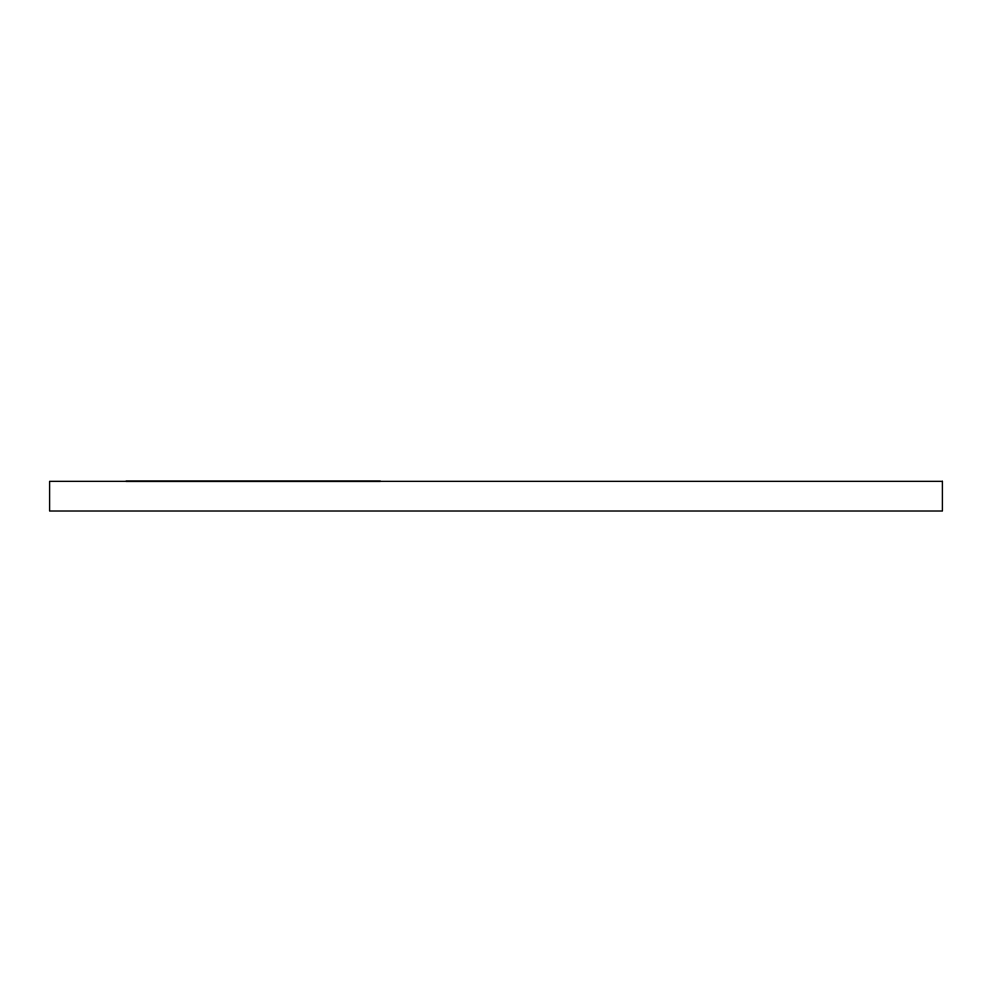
<?xml version="1.0" encoding="UTF-8"?>
<svg xmlns="http://www.w3.org/2000/svg" width="992" height="992" viewBox="0 0 992 992"><rect width="100%" height="100%" fill="white"/><g stroke="black" fill="none" stroke-linecap="round" stroke-linejoin="round"><path stroke-width="1.49" d="M380.345 481.356L125.996 481.356M942.4 481.356L49.6 481.356L49.6 511.016L942.4 511.016L942.4 481.356"/></g></svg>
